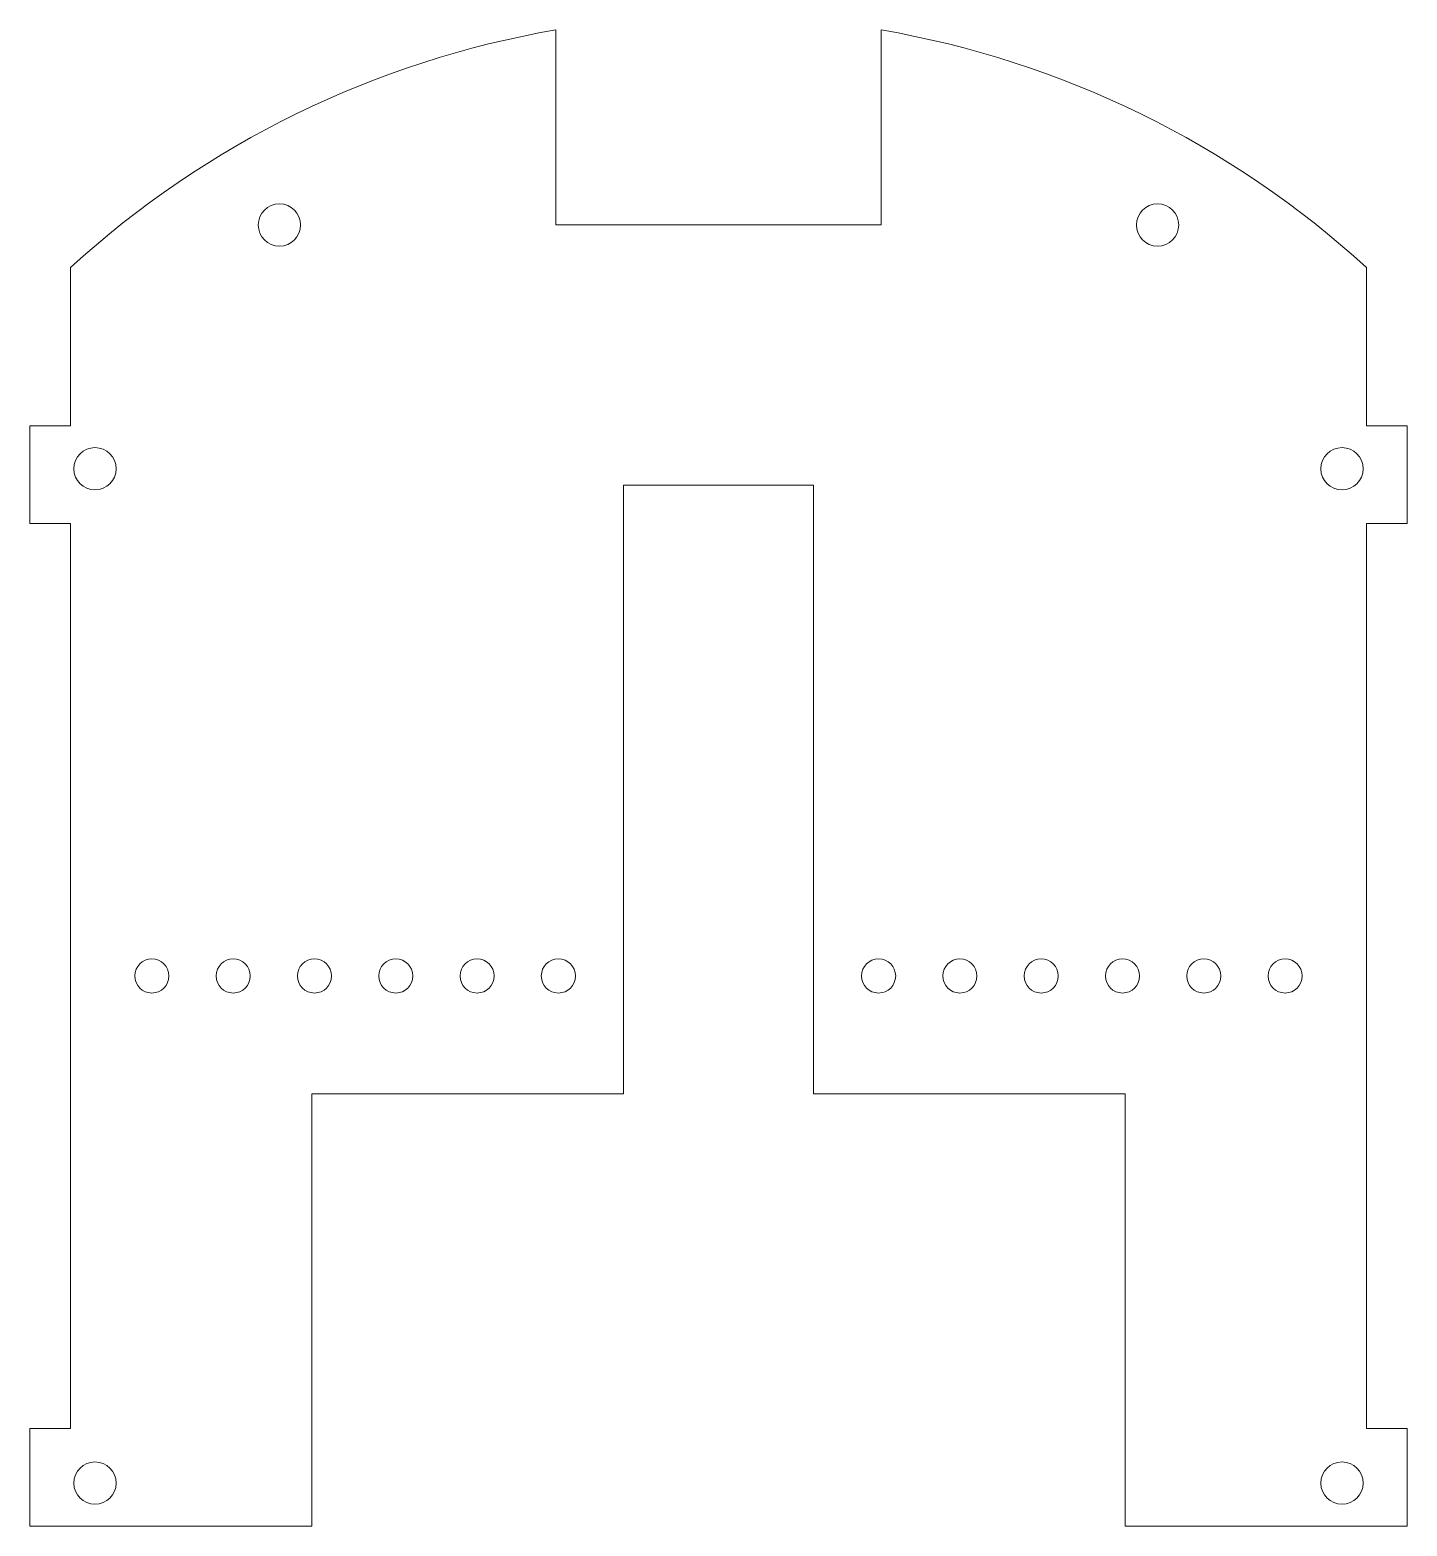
# Model space of a CAD drawing. Header units: inches. Extents: x 0 to 23, y 0 to 15.4.
# Drawn here: x 18.745 to 22.98, y 10.842 to 15.444 of the extents above; entities outside this region: 2.
import ezdxf

# ---------------------------------------------------------------- set-up
doc = ezdxf.new("R2010")
doc.units = ezdxf.units.IN
doc.header["$MEASUREMENT"] = 0
doc.styles.add('SLDTEXTSTYLE0', font='TXT', dxfattribs={"width": 0.7})

msp = doc.modelspace()

# ---------------------------------------------------------------- linework, layer by layer
at = {"color": 7, "linetype": 'Continuous', "lineweight": 15}
for p, q in [((20.3624, 15.4439), (20.3624, 14.8439)), ((21.3624, 14.8439), (21.3624, 15.4439)), ((20.3624, 14.8439), (21.3624, 14.8439)), ((18.8701, 14.2261), (18.8701, 14.7132)), ((22.8547, 14.7132), (22.8547, 14.2261)), ((18.7451, 13.9261), (18.7451, 14.2261)), ((18.7451, 14.2261), (18.8701, 14.2261)), ((22.8547, 14.2261), (22.9797, 14.2261)), ((22.9797, 14.2261), (22.9797, 13.9261)), ((21.1547, 14.0439), (20.5701, 14.0439)), ((20.5701, 14.0439), (20.5701, 12.1713)), ((21.1547, 12.1713), (21.1547, 14.0439)), ((18.8701, 13.9261), (18.7451, 13.9261)), ((18.8701, 11.1415), (18.8701, 13.9261)), ((22.9797, 13.9261), (22.8547, 13.9261)), ((22.8547, 13.9261), (22.8547, 11.1415)), ((20.5701, 12.1713), (19.6124, 12.1713)), ((19.6124, 12.1713), (19.6124, 10.8415)), ((22.1124, 12.1713), (21.1547, 12.1713)), ((22.1124, 10.8415), (22.1124, 12.1713)), ((18.7451, 10.8415), (18.7451, 11.1415)), ((18.7451, 11.1415), (18.8701, 11.1415)), ((22.8547, 11.1415), (22.9797, 11.1415)), ((22.9797, 11.1415), (22.9797, 10.8415)), ((19.6124, 10.8415), (18.7451, 10.8415)), ((22.9797, 10.8415), (22.1124, 10.8415))]:
    msp.add_line(p, q, dxfattribs=at)
for centre, radius in [((19.5124, 14.8439), 0.065), ((22.2124, 14.8439), 0.065), ((18.9451, 14.0939), 0.065), ((22.7797, 14.0939), 0.065), ((19.1201, 12.5338), 0.0525), ((19.3701, 12.5338), 0.0525), ((19.6201, 12.5338), 0.0525), ((19.8701, 12.5338), 0.0525), ((20.1201, 12.5338), 0.0525), ((20.3701, 12.5338), 0.0525), ((21.3547, 12.5338), 0.0525), ((21.6047, 12.5338), 0.0525), ((21.8547, 12.5338), 0.0525), ((22.1047, 12.5338), 0.0525), ((22.3547, 12.5338), 0.0525), ((22.6047, 12.5338), 0.0525), ((18.9451, 10.9737), 0.065), ((22.7797, 10.9737), 0.065)]:
    msp.add_circle(centre, radius, dxfattribs=at)
for start, end in [(99.7491, 132.4319), (47.5681, 80.2509)]:
    msp.add_arc((20.8624, 12.5338), 2.9528, start, end, dxfattribs=at)

# ---------------------------------------------------------------- texts
at = {"color": 7, "linetype": 'Continuous', "char_height": 0.2768, "attachment_point": 1, "style": 'SLDTEXTSTYLE0'}
for s, insert in [('SolidWorks Educational Edition.', (0, 0.772)), ('For Instructional Use Only.', (0, 0.3568))]:
    msp.add_mtext(s, dxfattribs=dict(at, insert=insert))

doc.saveas('drawing.dxf')
